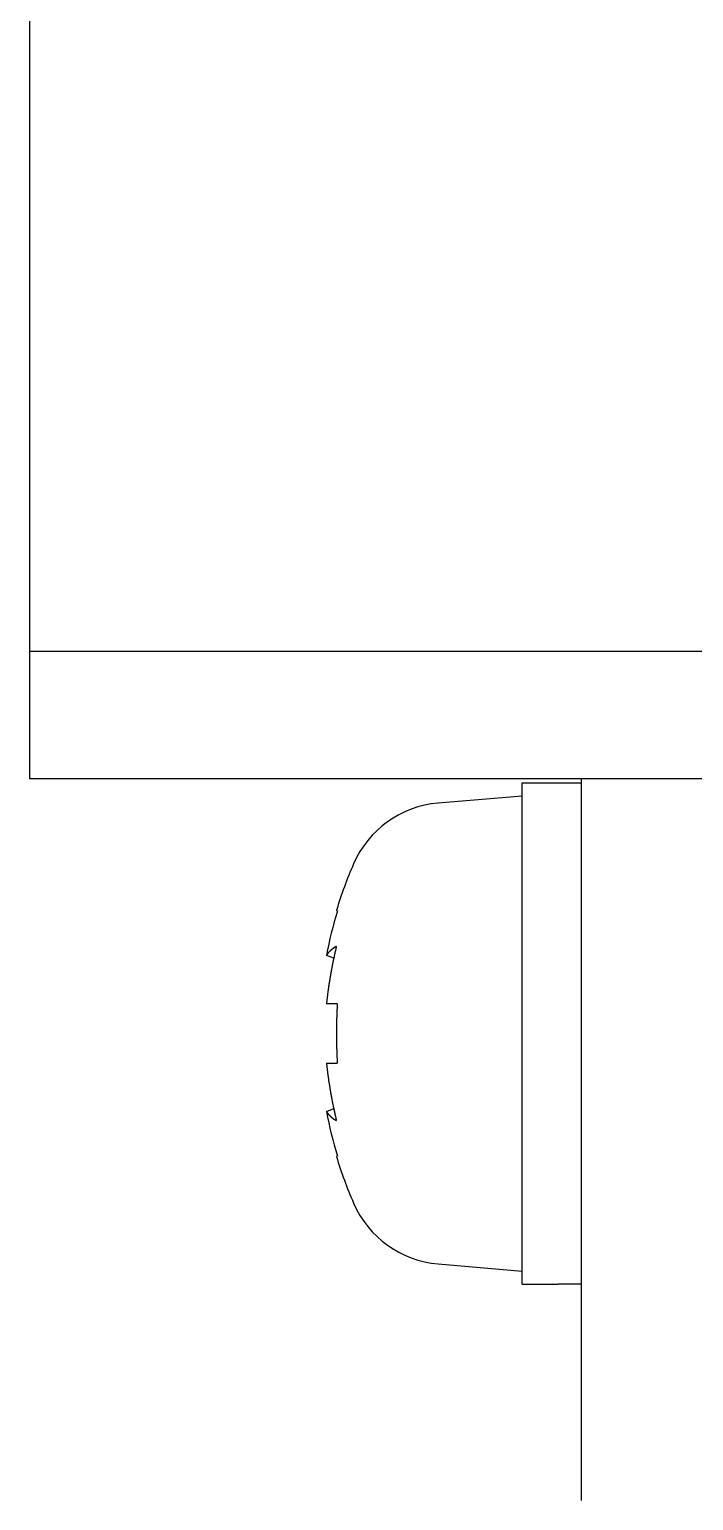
# Model space of a CAD drawing. Extents: x 25 to 315, y -155 to 84.
# Drawn here: x 70.95 to 78.77, y -58.24 to -40.92 of the extents above; entities that cross this region are included whole.
import ezdxf

# ---------------------------------------------------------------- set-up
doc = ezdxf.new("R2010")
doc.units = 0
doc.layers.get('0').update_dxf_attribs({"linetype": 'CONTINUOUS'})

msp = doc.modelspace()

# ---------------------------------------------------------------- linework, layer by layer
at = {"color": 7, "linetype": 'CONTINUOUS'}
for p, q in [((70.949, -35.245), (70.949, -48.245)), ((70.949, -48.245), (70.949, -49.745)), ((70.949, -48.245), (102.949, -48.245)), ((71.949, -49.745), (70.949, -49.745)), ((77.449, -49.745), (71.949, -49.745)), ((76.749, -49.795), (77.449, -49.795)), ((76.749, -55.695), (76.749, -49.795)), ((78.949, -49.745), (77.449, -49.745)), ((77.449, -50.745), (77.449, -49.745)), ((75.761, -50.031), (76.749, -49.945)), ((77.449, -58.245), (77.449, -50.745)), ((74.574, -51.302), (74.564, -51.295)), ((74.532, -51.86), (74.446, -51.827)), ((74.574, -52.396), (74.446, -52.396)), ((74.446, -53.094), (74.574, -53.094)), ((74.446, -53.663), (74.532, -53.63)), ((74.564, -54.195), (74.574, -54.187)), ((75.761, -55.458), (76.749, -55.545)), ((76.749, -55.695), (77.064, -55.695))]:
    msp.add_line(p, q, dxfattribs=at)
for points in [[(74.564, -51.719, 0), (74.562, -51.72, 0), (74.561, -51.721, 0), (74.56, -51.722, 0), (74.558, -51.722, 0), (74.557, -51.723, 0), (74.556, -51.724, 0), (74.555, -51.724, 0), (74.554, -51.725, 0), (74.552, -51.726, 0), (74.551, -51.727, 0), (74.55, -51.727, 0), (74.549, -51.728, 0), (74.547, -51.729, 0), (74.546, -51.729, 0), (74.545, -51.73, 0), (74.544, -51.731, 0), (74.543, -51.732, 0), (74.542, -51.732, 0), (74.54, -51.733, 0), (74.539, -51.734, 0), (74.538, -51.734, 0), (74.537, -51.735, 0), (74.536, -51.736, 0), (74.535, -51.737, 0), (74.534, -51.737, 0), (74.532, -51.738, 0), (74.531, -51.739, 0), (74.53, -51.74, 0), (74.529, -51.74, 0), (74.528, -51.741, 0), (74.527, -51.742, 0), (74.526, -51.743, 0), (74.525, -51.743, 0), (74.524, -51.744, 0), (74.522, -51.745, 0), (74.521, -51.746, 0), (74.52, -51.747, 0), (74.519, -51.747, 0), (74.518, -51.748, 0), (74.517, -51.749, 0), (74.516, -51.75, 0), (74.515, -51.751, 0), (74.514, -51.751, 0), (74.513, -51.752, 0), (74.512, -51.753, 0), (74.511, -51.754, 0), (74.51, -51.755, 0), (74.509, -51.755, 0), (74.508, -51.756, 0), (74.507, -51.757, 0), (74.506, -51.758, 0), (74.505, -51.758, 0), (74.504, -51.759, 0), (74.503, -51.76, 0), (74.502, -51.761, 0), (74.501, -51.762, 0), (74.5, -51.763, 0), (74.499, -51.763, 0), (74.498, -51.764, 0), (74.497, -51.765, 0), (74.496, -51.766, 0), (74.495, -51.767, 0), (74.494, -51.767, 0), (74.493, -51.768, 0), (74.493, -51.769, 0), (74.492, -51.77, 0), (74.491, -51.771, 0), (74.49, -51.772, 0), (74.489, -51.773, 0), (74.488, -51.773, 0), (74.487, -51.774, 0), (74.486, -51.775, 0), (74.486, -51.776, 0), (74.485, -51.777, 0), (74.484, -51.778, 0), (74.483, -51.779, 0), (74.482, -51.779, 0), (74.481, -51.78, 0), (74.48, -51.781, 0), (74.48, -51.782, 0), (74.479, -51.783, 0), (74.478, -51.784, 0), (74.477, -51.785, 0), (74.476, -51.786, 0), (74.475, -51.786, 0), (74.475, -51.787, 0), (74.474, -51.788, 0), (74.473, -51.789, 0), (74.472, -51.79, 0), (74.472, -51.791, 0), (74.471, -51.792, 0), (74.47, -51.793, 0), (74.469, -51.794, 0), (74.469, -51.794, 0), (74.468, -51.795, 0), (74.467, -51.796, 0), (74.466, -51.797, 0), (74.466, -51.798, 0), (74.465, -51.799, 0), (74.464, -51.8, 0), (74.463, -51.801, 0), (74.463, -51.802, 0), (74.462, -51.803, 0), (74.461, -51.804, 0), (74.46, -51.805, 0), (74.46, -51.806, 0), (74.459, -51.806, 0), (74.459, -51.807, 0), (74.458, -51.808, 0), (74.457, -51.809, 0), (74.457, -51.81, 0), (74.456, -51.811, 0), (74.455, -51.812, 0), (74.455, -51.813, 0), (74.454, -51.814, 0), (74.453, -51.815, 0), (74.453, -51.816, 0), (74.452, -51.817, 0), (74.451, -51.818, 0), (74.451, -51.819, 0), (74.45, -51.82, 0), (74.45, -51.821, 0), (74.449, -51.822, 0), (74.448, -51.823, 0), (74.448, -51.824, 0), (74.447, -51.825, 0), (74.447, -51.826, 0), (74.446, -51.827, 0)], [(74.564, -51.719, 0), (74.562, -51.725, 0), (74.561, -51.73, 0), (74.56, -51.735, 0), (74.558, -51.74, 0), (74.557, -51.746, 0), (74.556, -51.751, 0), (74.555, -51.756, 0), (74.554, -51.761, 0), (74.552, -51.767, 0), (74.551, -51.772, 0), (74.55, -51.777, 0), (74.549, -51.782, 0), (74.547, -51.788, 0), (74.546, -51.793, 0), (74.545, -51.798, 0), (74.544, -51.803, 0), (74.543, -51.809, 0), (74.542, -51.814, 0), (74.54, -51.819, 0), (74.539, -51.824, 0), (74.538, -51.83, 0), (74.537, -51.835, 0), (74.536, -51.84, 0), (74.535, -51.846, 0), (74.534, -51.851, 0), (74.532, -51.856, 0), (74.531, -51.861, 0), (74.53, -51.867, 0), (74.529, -51.872, 0), (74.528, -51.877, 0), (74.527, -51.882, 0), (74.526, -51.888, 0), (74.525, -51.893, 0), (74.524, -51.898, 0), (74.522, -51.903, 0), (74.521, -51.909, 0), (74.52, -51.914, 0), (74.519, -51.919, 0), (74.518, -51.924, 0), (74.517, -51.93, 0), (74.516, -51.935, 0), (74.515, -51.94, 0), (74.514, -51.946, 0), (74.513, -51.951, 0), (74.512, -51.956, 0), (74.511, -51.961, 0), (74.51, -51.967, 0), (74.509, -51.972, 0), (74.508, -51.977, 0), (74.507, -51.983, 0), (74.506, -51.988, 0), (74.505, -51.993, 0), (74.504, -51.998, 0), (74.503, -52.004, 0), (74.502, -52.009, 0), (74.501, -52.014, 0), (74.5, -52.019, 0), (74.499, -52.025, 0), (74.498, -52.03, 0), (74.497, -52.035, 0), (74.496, -52.041, 0), (74.495, -52.046, 0), (74.494, -52.051, 0), (74.493, -52.056, 0), (74.493, -52.062, 0), (74.492, -52.067, 0), (74.491, -52.072, 0), (74.49, -52.078, 0), (74.489, -52.083, 0), (74.488, -52.088, 0), (74.487, -52.093, 0), (74.486, -52.099, 0), (74.486, -52.104, 0), (74.485, -52.109, 0), (74.484, -52.115, 0), (74.483, -52.12, 0), (74.482, -52.125, 0), (74.481, -52.13, 0), (74.48, -52.136, 0), (74.48, -52.141, 0), (74.479, -52.146, 0), (74.478, -52.152, 0), (74.477, -52.157, 0), (74.476, -52.162, 0), (74.475, -52.168, 0), (74.475, -52.173, 0), (74.474, -52.178, 0), (74.473, -52.184, 0), (74.472, -52.189, 0), (74.472, -52.194, 0), (74.471, -52.199, 0), (74.47, -52.205, 0), (74.469, -52.21, 0), (74.469, -52.215, 0), (74.468, -52.221, 0), (74.467, -52.226, 0), (74.466, -52.231, 0), (74.466, -52.236, 0), (74.465, -52.242, 0), (74.464, -52.247, 0), (74.463, -52.252, 0), (74.463, -52.258, 0), (74.462, -52.263, 0), (74.461, -52.268, 0), (74.46, -52.274, 0), (74.46, -52.279, 0), (74.459, -52.284, 0), (74.459, -52.29, 0), (74.458, -52.295, 0), (74.457, -52.3, 0), (74.457, -52.306, 0), (74.456, -52.311, 0), (74.455, -52.316, 0), (74.455, -52.322, 0), (74.454, -52.327, 0), (74.453, -52.332, 0), (74.453, -52.337, 0), (74.452, -52.343, 0), (74.451, -52.348, 0), (74.451, -52.353, 0), (74.45, -52.359, 0), (74.45, -52.364, 0), (74.449, -52.369, 0), (74.448, -52.375, 0), (74.448, -52.38, 0), (74.447, -52.385, 0), (74.447, -52.391, 0), (74.446, -52.396, 0)], [(74.574, -52.396, 0), (74.574, -52.401, 0), (74.573, -52.407, 0), (74.573, -52.412, 0), (74.573, -52.418, 0), (74.573, -52.423, 0), (74.572, -52.428, 0), (74.572, -52.434, 0), (74.572, -52.439, 0), (74.571, -52.445, 0), (74.571, -52.45, 0), (74.571, -52.456, 0), (74.57, -52.461, 0), (74.57, -52.467, 0), (74.57, -52.472, 0), (74.57, -52.477, 0), (74.57, -52.483, 0), (74.569, -52.488, 0), (74.569, -52.494, 0), (74.569, -52.499, 0), (74.569, -52.505, 0), (74.568, -52.51, 0), (74.568, -52.516, 0), (74.568, -52.521, 0), (74.568, -52.527, 0), (74.567, -52.532, 0), (74.567, -52.538, 0), (74.567, -52.543, 0), (74.567, -52.548, 0), (74.567, -52.554, 0), (74.567, -52.559, 0), (74.566, -52.565, 0), (74.566, -52.57, 0), (74.566, -52.576, 0), (74.566, -52.581, 0), (74.566, -52.587, 0), (74.566, -52.592, 0), (74.565, -52.597, 0), (74.565, -52.603, 0), (74.565, -52.608, 0), (74.565, -52.614, 0), (74.565, -52.619, 0), (74.565, -52.625, 0), (74.565, -52.63, 0), (74.565, -52.636, 0), (74.564, -52.641, 0), (74.564, -52.647, 0), (74.564, -52.652, 0), (74.564, -52.657, 0), (74.564, -52.663, 0), (74.564, -52.668, 0), (74.564, -52.674, 0), (74.564, -52.679, 0), (74.564, -52.685, 0), (74.564, -52.69, 0), (74.564, -52.696, 0), (74.564, -52.701, 0), (74.564, -52.707, 0), (74.564, -52.712, 0), (74.564, -52.718, 0), (74.564, -52.723, 0), (74.564, -52.728, 0), (74.564, -52.734, 0), (74.564, -52.739, 0), (74.564, -52.745, 0), (74.564, -52.75, 0), (74.564, -52.756, 0), (74.564, -52.761, 0), (74.564, -52.767, 0), (74.564, -52.772, 0), (74.564, -52.778, 0), (74.564, -52.783, 0), (74.564, -52.788, 0), (74.564, -52.794, 0), (74.564, -52.799, 0), (74.564, -52.805, 0), (74.564, -52.81, 0), (74.564, -52.816, 0), (74.564, -52.821, 0), (74.564, -52.827, 0), (74.564, -52.832, 0), (74.564, -52.838, 0), (74.564, -52.843, 0), (74.564, -52.849, 0), (74.565, -52.854, 0), (74.565, -52.859, 0), (74.565, -52.865, 0), (74.565, -52.87, 0), (74.565, -52.876, 0), (74.565, -52.881, 0), (74.565, -52.887, 0), (74.565, -52.892, 0), (74.566, -52.898, 0), (74.566, -52.903, 0), (74.566, -52.908, 0), (74.566, -52.914, 0), (74.566, -52.919, 0), (74.566, -52.925, 0), (74.567, -52.93, 0), (74.567, -52.936, 0), (74.567, -52.941, 0), (74.567, -52.947, 0), (74.567, -52.952, 0), (74.567, -52.958, 0), (74.568, -52.963, 0), (74.568, -52.968, 0), (74.568, -52.974, 0), (74.568, -52.979, 0), (74.569, -52.985, 0), (74.569, -52.99, 0), (74.569, -52.996, 0), (74.569, -53.001, 0), (74.57, -53.007, 0), (74.57, -53.012, 0), (74.57, -53.018, 0), (74.57, -53.023, 0), (74.57, -53.029, 0), (74.571, -53.034, 0), (74.571, -53.039, 0), (74.571, -53.045, 0), (74.572, -53.05, 0), (74.572, -53.056, 0), (74.572, -53.061, 0), (74.573, -53.067, 0), (74.573, -53.072, 0), (74.573, -53.078, 0), (74.573, -53.083, 0), (74.574, -53.088, 0), (74.574, -53.094, 0)], [(74.446, -53.094, 0), (74.447, -53.099, 0), (74.447, -53.104, 0), (74.448, -53.11, 0), (74.448, -53.115, 0), (74.449, -53.12, 0), (74.45, -53.126, 0), (74.45, -53.131, 0), (74.451, -53.136, 0), (74.451, -53.142, 0), (74.452, -53.147, 0), (74.453, -53.152, 0), (74.453, -53.158, 0), (74.454, -53.163, 0), (74.455, -53.168, 0), (74.455, -53.173, 0), (74.456, -53.179, 0), (74.457, -53.184, 0), (74.457, -53.189, 0), (74.458, -53.195, 0), (74.459, -53.2, 0), (74.459, -53.205, 0), (74.46, -53.211, 0), (74.46, -53.216, 0), (74.461, -53.221, 0), (74.462, -53.227, 0), (74.463, -53.232, 0), (74.463, -53.237, 0), (74.464, -53.242, 0), (74.465, -53.248, 0), (74.466, -53.253, 0), (74.466, -53.258, 0), (74.467, -53.264, 0), (74.468, -53.269, 0), (74.469, -53.274, 0), (74.469, -53.28, 0), (74.47, -53.285, 0), (74.471, -53.29, 0), (74.472, -53.295, 0), (74.472, -53.301, 0), (74.473, -53.306, 0), (74.474, -53.311, 0), (74.475, -53.317, 0), (74.475, -53.322, 0), (74.476, -53.327, 0), (74.477, -53.333, 0), (74.478, -53.338, 0), (74.479, -53.343, 0), (74.48, -53.349, 0), (74.48, -53.354, 0), (74.481, -53.359, 0), (74.482, -53.364, 0), (74.483, -53.37, 0), (74.484, -53.375, 0), (74.485, -53.38, 0), (74.486, -53.386, 0), (74.486, -53.391, 0), (74.487, -53.396, 0), (74.488, -53.401, 0), (74.489, -53.407, 0), (74.49, -53.412, 0), (74.491, -53.417, 0), (74.492, -53.423, 0), (74.493, -53.428, 0), (74.493, -53.433, 0), (74.494, -53.438, 0), (74.495, -53.444, 0), (74.496, -53.449, 0), (74.497, -53.454, 0), (74.498, -53.46, 0), (74.499, -53.465, 0), (74.5, -53.47, 0), (74.501, -53.475, 0), (74.502, -53.481, 0), (74.503, -53.486, 0), (74.504, -53.491, 0), (74.505, -53.497, 0), (74.506, -53.502, 0), (74.507, -53.507, 0), (74.508, -53.512, 0), (74.509, -53.518, 0), (74.51, -53.523, 0), (74.511, -53.528, 0), (74.512, -53.533, 0), (74.513, -53.539, 0), (74.514, -53.544, 0), (74.515, -53.549, 0), (74.516, -53.555, 0), (74.517, -53.56, 0), (74.518, -53.565, 0), (74.519, -53.571, 0), (74.52, -53.576, 0), (74.521, -53.581, 0), (74.522, -53.586, 0), (74.524, -53.592, 0), (74.525, -53.597, 0), (74.526, -53.602, 0), (74.527, -53.607, 0), (74.528, -53.613, 0), (74.529, -53.618, 0), (74.53, -53.623, 0), (74.531, -53.628, 0), (74.532, -53.634, 0), (74.534, -53.639, 0), (74.535, -53.644, 0), (74.536, -53.649, 0), (74.537, -53.655, 0), (74.538, -53.66, 0), (74.539, -53.665, 0), (74.54, -53.67, 0), (74.542, -53.676, 0), (74.543, -53.681, 0), (74.544, -53.686, 0), (74.545, -53.691, 0), (74.546, -53.697, 0), (74.547, -53.702, 0), (74.549, -53.707, 0), (74.55, -53.712, 0), (74.551, -53.718, 0), (74.552, -53.723, 0), (74.554, -53.728, 0), (74.555, -53.733, 0), (74.556, -53.739, 0), (74.557, -53.744, 0), (74.558, -53.749, 0), (74.56, -53.754, 0), (74.561, -53.76, 0), (74.562, -53.765, 0), (74.564, -53.77, 0)], [(74.446, -53.663, 0), (74.447, -53.664, 0), (74.447, -53.665, 0), (74.448, -53.666, 0), (74.448, -53.667, 0), (74.449, -53.668, 0), (74.45, -53.669, 0), (74.45, -53.67, 0), (74.451, -53.671, 0), (74.451, -53.672, 0), (74.452, -53.673, 0), (74.453, -53.674, 0), (74.453, -53.675, 0), (74.454, -53.676, 0), (74.455, -53.677, 0), (74.455, -53.678, 0), (74.456, -53.678, 0), (74.457, -53.679, 0), (74.457, -53.68, 0), (74.458, -53.681, 0), (74.459, -53.682, 0), (74.459, -53.683, 0), (74.46, -53.684, 0), (74.461, -53.685, 0), (74.461, -53.686, 0), (74.462, -53.687, 0), (74.463, -53.688, 0), (74.463, -53.689, 0), (74.464, -53.69, 0), (74.465, -53.691, 0), (74.466, -53.691, 0), (74.466, -53.692, 0), (74.467, -53.693, 0), (74.468, -53.694, 0), (74.469, -53.695, 0), (74.469, -53.696, 0), (74.47, -53.697, 0), (74.471, -53.698, 0), (74.472, -53.699, 0), (74.472, -53.7, 0), (74.473, -53.7, 0), (74.474, -53.701, 0), (74.475, -53.702, 0), (74.475, -53.703, 0), (74.476, -53.704, 0), (74.477, -53.705, 0), (74.478, -53.706, 0), (74.479, -53.707, 0), (74.48, -53.708, 0), (74.48, -53.709, 0), (74.481, -53.709, 0), (74.482, -53.71, 0), (74.483, -53.711, 0), (74.484, -53.712, 0), (74.485, -53.713, 0), (74.486, -53.714, 0), (74.486, -53.715, 0), (74.487, -53.715, 0), (74.488, -53.716, 0), (74.489, -53.717, 0), (74.49, -53.718, 0), (74.491, -53.719, 0), (74.492, -53.72, 0), (74.493, -53.72, 0), (74.493, -53.721, 0), (74.495, -53.722, 0), (74.495, -53.723, 0), (74.496, -53.724, 0), (74.497, -53.725, 0), (74.498, -53.725, 0), (74.499, -53.726, 0), (74.5, -53.727, 0), (74.501, -53.728, 0), (74.502, -53.729, 0), (74.503, -53.73, 0), (74.504, -53.73, 0), (74.505, -53.731, 0), (74.506, -53.732, 0), (74.507, -53.733, 0), (74.508, -53.734, 0), (74.509, -53.734, 0), (74.51, -53.735, 0), (74.511, -53.736, 0), (74.512, -53.737, 0), (74.513, -53.738, 0), (74.514, -53.738, 0), (74.515, -53.739, 0), (74.516, -53.74, 0), (74.517, -53.741, 0), (74.518, -53.742, 0), (74.519, -53.742, 0), (74.52, -53.743, 0), (74.521, -53.744, 0), (74.522, -53.745, 0), (74.524, -53.745, 0), (74.525, -53.746, 0), (74.526, -53.747, 0), (74.527, -53.748, 0), (74.528, -53.748, 0), (74.529, -53.749, 0), (74.53, -53.75, 0), (74.531, -53.751, 0), (74.532, -53.751, 0), (74.534, -53.752, 0), (74.535, -53.753, 0), (74.536, -53.754, 0), (74.537, -53.754, 0), (74.538, -53.755, 0), (74.539, -53.756, 0), (74.54, -53.757, 0), (74.542, -53.757, 0), (74.543, -53.758, 0), (74.544, -53.759, 0), (74.545, -53.76, 0), (74.546, -53.76, 0), (74.547, -53.761, 0), (74.549, -53.762, 0), (74.55, -53.762, 0), (74.551, -53.763, 0), (74.552, -53.764, 0), (74.554, -53.764, 0), (74.555, -53.765, 0), (74.556, -53.766, 0), (74.557, -53.767, 0), (74.558, -53.767, 0), (74.56, -53.768, 0), (74.561, -53.769, 0), (74.562, -53.769, 0), (74.564, -53.77, 0)], [(77.064, -55.695, 0), (77.067, -55.695, 0), (77.07, -55.695, 0), (77.073, -55.695, 0), (77.076, -55.695, 0), (77.079, -55.695, 0), (77.082, -55.695, 0), (77.085, -55.695, 0), (77.088, -55.695, 0), (77.091, -55.695, 0), (77.094, -55.695, 0), (77.097, -55.695, 0), (77.1, -55.695, 0), (77.103, -55.695, 0), (77.106, -55.695, 0), (77.109, -55.695, 0), (77.112, -55.695, 0), (77.115, -55.695, 0), (77.118, -55.695, 0), (77.121, -55.695, 0), (77.124, -55.695, 0), (77.127, -55.695, 0), (77.13, -55.695, 0), (77.133, -55.695, 0), (77.136, -55.695, 0), (77.139, -55.695, 0), (77.142, -55.695, 0), (77.145, -55.695, 0), (77.148, -55.695, 0), (77.151, -55.695, 0), (77.154, -55.695, 0), (77.157, -55.695, 0), (77.16, -55.695, 0), (77.163, -55.695, 0), (77.166, -55.695, 0), (77.169, -55.695, 0), (77.172, -55.695, 0), (77.175, -55.694, 0), (77.178, -55.694, 0), (77.181, -55.694, 0), (77.184, -55.694, 0), (77.187, -55.694, 0), (77.19, -55.694, 0), (77.193, -55.694, 0), (77.196, -55.694, 0), (77.199, -55.694, 0), (77.202, -55.694, 0), (77.205, -55.694, 0), (77.208, -55.694, 0), (77.211, -55.694, 0), (77.214, -55.694, 0), (77.217, -55.694, 0), (77.22, -55.694, 0), (77.223, -55.694, 0), (77.226, -55.694, 0), (77.229, -55.694, 0), (77.232, -55.694, 0), (77.235, -55.694, 0), (77.238, -55.694, 0), (77.241, -55.694, 0), (77.244, -55.694, 0), (77.247, -55.694, 0), (77.25, -55.694, 0), (77.253, -55.694, 0), (77.256, -55.694, 0), (77.259, -55.694, 0), (77.262, -55.694, 0), (77.265, -55.694, 0), (77.268, -55.694, 0), (77.272, -55.694, 0), (77.275, -55.694, 0), (77.278, -55.694, 0), (77.281, -55.694, 0), (77.284, -55.694, 0), (77.287, -55.694, 0), (77.29, -55.694, 0), (77.293, -55.694, 0), (77.296, -55.694, 0), (77.299, -55.694, 0), (77.302, -55.694, 0), (77.305, -55.694, 0), (77.308, -55.694, 0), (77.311, -55.693, 0), (77.314, -55.693, 0), (77.317, -55.693, 0), (77.32, -55.693, 0), (77.323, -55.693, 0), (77.326, -55.693, 0), (77.329, -55.693, 0), (77.332, -55.693, 0), (77.335, -55.693, 0), (77.338, -55.693, 0), (77.341, -55.693, 0), (77.344, -55.693, 0), (77.347, -55.693, 0), (77.35, -55.693, 0), (77.353, -55.693, 0), (77.356, -55.693, 0), (77.359, -55.693, 0), (77.362, -55.693, 0), (77.365, -55.693, 0), (77.368, -55.693, 0), (77.371, -55.693, 0), (77.374, -55.693, 0), (77.377, -55.693, 0), (77.38, -55.693, 0), (77.383, -55.693, 0), (77.386, -55.693, 0), (77.389, -55.692, 0), (77.392, -55.692, 0), (77.395, -55.692, 0), (77.398, -55.692, 0), (77.401, -55.692, 0), (77.404, -55.692, 0), (77.407, -55.692, 0), (77.41, -55.692, 0), (77.413, -55.692, 0), (77.416, -55.692, 0), (77.419, -55.692, 0), (77.422, -55.692, 0), (77.425, -55.692, 0), (77.428, -55.692, 0), (77.431, -55.692, 0), (77.434, -55.692, 0), (77.437, -55.692, 0), (77.44, -55.692, 0), (77.443, -55.692, 0), (77.446, -55.691, 0), (77.449, -55.691, 0)]]:
    msp.add_polyline3d(points, dxfattribs=at)
for centre, radius, start, end in [((75.865, -51.227), 1.2, 95, 156.4529), ((79.349, -52.745), 5, 156.4529, 163.142), ((79.349, -52.745), 4.988, 163.1891, 169.3918), ((79.349, -52.745), 4.988, 190.6082, 196.8109), ((79.349, -52.745), 5, 196.858, 203.5471), ((75.865, -54.263), 1.2, 203.5471, 265)]:
    msp.add_arc(centre, radius, start, end, dxfattribs=at)

doc.saveas('drawing.dxf')
